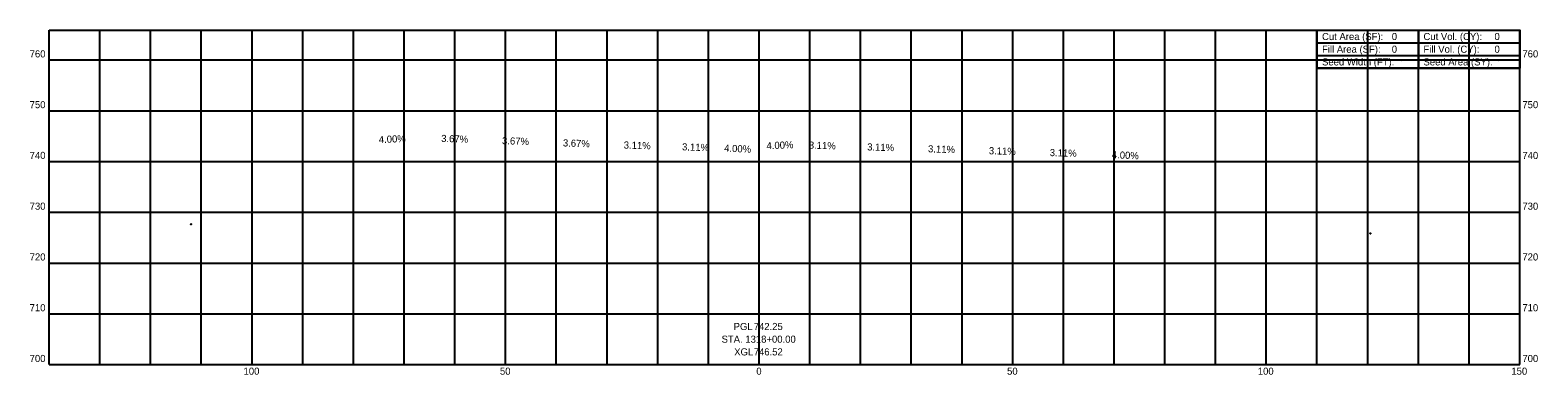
# Model space of a CAD drawing. Extents: x -144 to 154, y 698 to 766.
import ezdxf

# ---------------------------------------------------------------- set-up
doc = ezdxf.new("R2010")
doc.units = 0
for name, color, linetype in [('_CIVIL_CONSTRUCTION', 7, 'Continuous'), ('Default', 7, 'Continuous'), ('SH_Data', 7, 'Continuous'), ('SH_Major_Grid_Line', 7, 'Continuous'), ('SH_Masking', 7, 'Continuous'), ('SH_Text', 7, 'Continuous')]:
    doc.layers.add(name, color=color, linetype=linetype)

msp = doc.modelspace()

# ---------------------------------------------------------------- linework, layer by layer
at = {"layer": '_CIVIL_CONSTRUCTION'}
for centre in [(-112.03, 727.64), (120.53, 725.83)]:
    msp.add_circle(centre, 0.05, dxfattribs=at)
at = {"layer": 'Default'}
msp.add_line((-112.03, 727.64), (-112.03, 727.64), dxfattribs=at)
msp.add_circle((150, 765.87), 0.000833, dxfattribs=at)
msp.add_circle((150, 765.87), 0.000833, dxfattribs=at)
msp.add_circle((150, 765.87), 0.000833, dxfattribs=at)
msp.add_circle((150, 765.87), 0.000833, dxfattribs=at)
msp.add_circle((150, 765.87), 0.000833, dxfattribs=at)
msp.add_circle((150, 765.87), 0.000833, dxfattribs=at)
msp.add_circle((150, 765.87), 0.000833, dxfattribs=at)
msp.add_circle((150, 765.87), 0.000833, dxfattribs=at)
msp.add_circle((150, 765.87), 0.000833, dxfattribs=at)
msp.add_circle((150, 765.87), 0.000833, dxfattribs=at)
msp.add_circle((150, 765.87), 0.000833, dxfattribs=at)
msp.add_circle((150, 765.87), 0.000833, dxfattribs=at)
msp.add_circle((150, 765.87), 0.000833, dxfattribs=at)
msp.add_circle((150, 765.87), 0.000833, dxfattribs=at)
msp.add_circle((150, 765.87), 0.000833, dxfattribs=at)
msp.add_circle((150, 765.87), 0.000833, dxfattribs=at)
msp.add_circle((150, 765.87), 0.000833, dxfattribs=at)
msp.add_circle((150, 765.87), 0.000833, dxfattribs=at)
msp.add_circle((150, 765.87), 0.000833, dxfattribs=at)
msp.add_circle((150, 765.87), 0.000833, dxfattribs=at)
msp.add_circle((150, 765.87), 0.000833, dxfattribs=at)
msp.add_circle((150, 765.87), 0.000833, dxfattribs=at)
msp.add_circle((150, 765.87), 0.000833, dxfattribs=at)
msp.add_circle((150, 765.87), 0.000833, dxfattribs=at)
at = {"layer": 'SH_Data'}
for p, q in [((110, 765.87), (150, 765.87)), ((110, 765.87), (110, 760.87)), ((110, 765.87), (150, 765.87)), ((110, 765.87), (110, 760.87)), ((130, 765.87), (130, 758.37)), ((130, 765.87), (130, 758.37)), ((150, 765.87), (150, 760.87)), ((150, 765.87), (150, 760.87)), ((110, 763.37), (150, 763.37)), ((110, 763.37), (150, 763.37)), ((110, 760.87), (150, 760.87)), ((110, 760.87), (150, 760.87)), ((126.6, 759.62), (126.6, 759.62)), ((126.6, 759.62), (126.6, 759.62)), ((145.89, 759.62), (145.89, 759.62)), ((145.89, 759.62), (145.89, 759.62))]:
    msp.add_line(p, q, dxfattribs=at)
msp.add_lwpolyline([(110, 760.87), (110, 758.37), (150, 758.37), (150, 760.87)], dxfattribs=at)
msp.add_lwpolyline([(110, 760.87), (110, 758.37), (150, 758.37), (150, 760.87)], dxfattribs=at)
at = {"layer": 'SH_Major_Grid_Line'}
for p, q in [((-140, 765.87), (150, 765.87)), ((-140, 700), (-140, 765.87)), ((-130, 700), (-130, 765.87)), ((-120, 700), (-120, 765.87)), ((-110, 700), (-110, 765.87)), ((-100, 700), (-100, 765.87)), ((-90, 700), (-90, 765.87)), ((-80, 700), (-80, 765.87)), ((-70, 700), (-70, 765.87)), ((-60, 700), (-60, 765.87)), ((-50, 700), (-50, 765.87)), ((-40, 700), (-40, 765.87)), ((-30, 700), (-30, 765.87)), ((-20, 700), (-20, 765.87)), ((-10, 700), (-10, 765.87)), ((0, 700), (0, 765.87)), ((10, 700), (10, 765.87)), ((20, 700), (20, 765.87)), ((30, 700), (30, 765.87)), ((40, 700), (40, 765.87)), ((50, 700), (50, 765.87)), ((60, 700), (60, 765.87)), ((70, 700), (70, 765.87)), ((80, 700), (80, 765.87)), ((90, 700), (90, 765.87)), ((100, 700), (100, 765.87)), ((110, 700), (110, 765.87)), ((120, 700), (120, 765.87)), ((130, 700), (130, 765.87)), ((140, 700), (140, 765.87)), ((150, 700), (150, 765.87)), ((-140, 760), (150, 760)), ((-140, 750), (150, 750)), ((-140, 740), (150, 740)), ((-140, 730), (150, 730)), ((-140, 720), (150, 720)), ((-140, 710), (150, 710)), ((-140, 700), (150, 700))]:
    msp.add_line(p, q, dxfattribs=at)
at = {"layer": 'SH_Masking'}
msp.add_lwpolyline([(110, 765.87), (150, 765.87), (150, 758.37), (110, 758.37)], close=True, dxfattribs=at)
msp.add_lwpolyline([(110, 765.87), (150, 765.87), (150, 758.37), (110, 758.37)], close=True, dxfattribs=at)

# ---------------------------------------------------------------- texts
at = {"layer": 'SH_Text'}
for s, p in [('Cut Area (SF):', (111, 763.92)), ('Cut Area (SF):', (111, 763.92)), ('0', (124.75, 763.92)), ('0', (124.75, 763.92)), ('Cut Vol. (CY):', (131, 763.92)), ('Cut Vol. (CY):', (131, 763.92)), ('0', (145, 763.92)), ('0', (145, 763.92)), ('760', (-143.85, 760.5)), ('Fill Area (SF):', (111, 761.42)), ('Fill Area (SF):', (111, 761.42)), ('0', (124.75, 761.42)), ('0', (124.75, 761.42)), ('Fill Vol. (CY):', (131, 761.42)), ('Fill Vol. (CY):', (131, 761.42)), ('0', (145, 761.42)), ('0', (145, 761.42)), ('760', (150.5, 760.5)), ('Seed Width (FT):', (111, 758.92)), ('Seed Width (FT):', (111, 758.92)), ('Seed Area (SY):', (131, 758.92)), ('Seed Area (SY):', (131, 758.92)), ('750', (-143.85, 750.5)), ('750', (150.5, 750.5)), ('740', (-143.85, 740.5)), ('740', (150.5, 740.5)), ('730', (-143.85, 730.5)), ('730', (150.5, 730.5)), ('720', (-143.85, 720.5)), ('720', (150.5, 720.5)), ('710', (-143.85, 710.5)), ('710', (150.5, 710.5)), ('PGL ', (-5.03, 706.8)), ('PGL ', (-5.03, 706.8)), ('742.25', (-1.07, 706.8)), ('742.25', (-1.07, 706.8)), ('STA. 1318+00.00', (-7.41, 704.3)), ('700', (-143.85, 700.5)), ('XGL ', (-4.92, 701.8)), ('746.52', (-1.07, 701.8)), ('700', (150.5, 700.5)), ('100', (-101.67, 698)), ('50', (-51.11, 698)), ('0', (-0.56, 698)), ('50', (48.89, 698)), ('100', (98.33, 698)), ('150', (148.33, 698))]:
    msp.add_text(s, height=1.4, dxfattribs=at).set_placement(p)
for s, rotation, p in [('4.00%', 2.2906, (-74.97, 743.62)), ('3.67%', 357.9002, (-62.72, 743.86)), ('3.67%', 357.9002, (-50.72, 743.42)), ('3.67%', 357.9002, (-38.72, 742.98)), ('3.11%', 358.2181, (-26.72, 742.56)), ('3.11%', 358.2181, (-15.22, 742.2)), ('4.00%', 357.7094, (-6.92, 741.94)), ('4.00%', 2.2906, (1.48, 742.41)), ('3.11%', 358.2181, (9.78, 742.54)), ('3.11%', 358.2181, (21.28, 742.19)), ('3.11%', 358.2181, (33.28, 741.81)), ('3.11%', 358.2181, (45.28, 741.44)), ('3.11%', 358.2181, (57.28, 741.07)), ('4.00%', 357.7094, (69.53, 740.65))]:
    msp.add_text(s, height=1.4, rotation=rotation, dxfattribs=at).set_placement(p)

doc.saveas('drawing.dxf')
